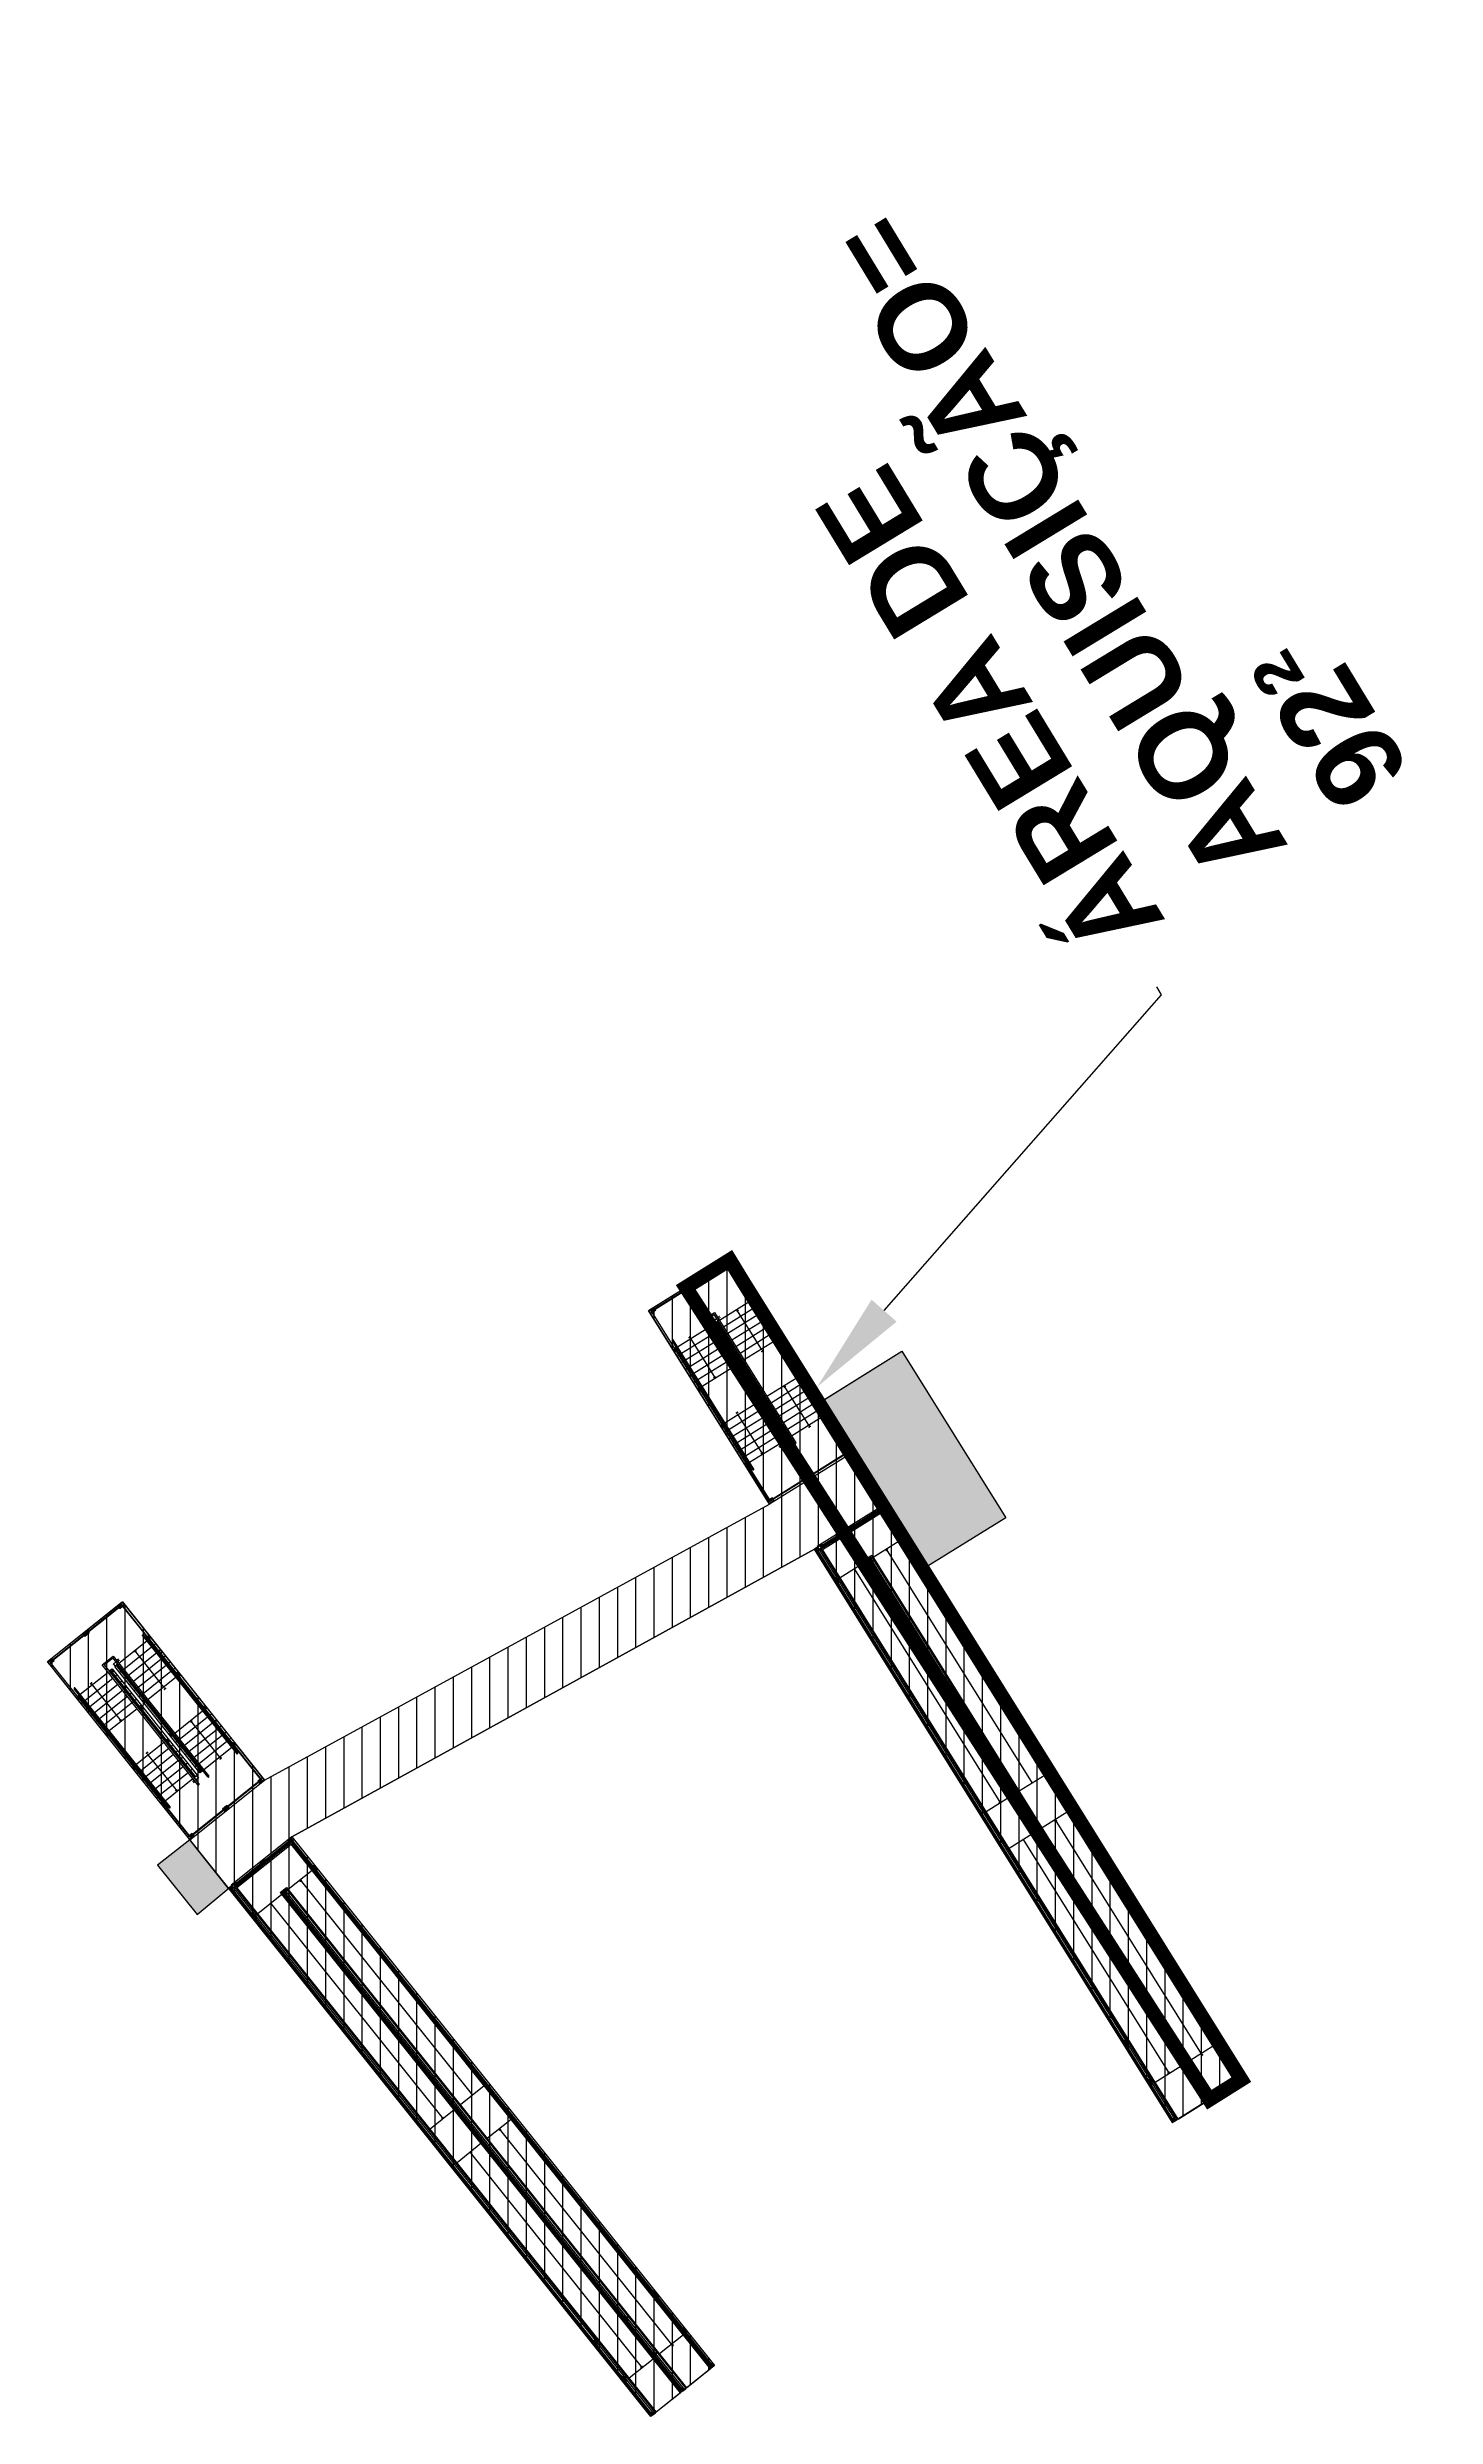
# Model space of a CAD drawing. Header units: metres. Extents: x 292198 to 326394, y 7397335 to 7462838.
# Drawn here: x 296675.6 to 296724, y 7454259.5 to 7454342 of the extents above; entities that cross this region are included whole.
import ezdxf
from ezdxf import colors
from ezdxf.entities.mleader import LeaderData, LeaderLine
from ezdxf.math import Vec2, Vec3

# ---------------------------------------------------------------- set-up
doc = ezdxf.new("R2010")
doc.units = ezdxf.units.M
doc.layers.get('0').update_dxf_attribs({"color": 5})
for name, color, linetype in [('_CALÇADA A CONSTRUIR', 9, 'Continuous'), ('_PASSARELA A CONSTRUIR', 230, 'Continuous'), ('_TEXTOS PASSARELAS', 2, 'Continuous'), ('_ÁREAA DE AQUISIÇÃO', 2, 'Continuous'), ('ARQ-ALV-BXA', 7, 'Continuous'), ('ARQ-AUX', 1, 'Continuous'), ('ARQ-AUX-02', 7, 'Continuous'), ('ARQ-TXT-QDA', 2, 'Continuous')]:
    doc.layers.add(name, color=color, linetype=linetype)
doc.layers.add('MUDANÇA_SERGIO_2020.03.23', color=10, linetype='Continuous', lineweight=30, plot=False)
doc.styles.add('ARIAL', font='arial.ttf')
doc.styles.add('Cota', font='romans.shx')

# ---------------------------------------------------------------- blocks, each defined once
blk = doc.blocks.new('A$C0FA2317C')
at = {"layer": 'ARQ-AUX'}
h = blk.add_hatch(color=230, dxfattribs=at)
edge = h.paths.add_edge_path()
edge.add_arc((11.11, 2.017), 0.0136, 180, 540, ccw=False)
h = blk.add_hatch(color=230, dxfattribs=at)
edge = h.paths.add_edge_path()
edge.add_arc((22.21, 2.017), 0.0136, 180, 540, ccw=False)
h = blk.add_hatch(color=230, dxfattribs=at)
edge = h.paths.add_edge_path()
edge.add_arc((1.51, 0.711), 0.0136, 180, 540, ccw=False)
at = {"layer": 'ARQ-ALV-BXA', "color": 230, "ltscale": 5}
for p, q in [((1.6, 2.7), (0.01, 2.7)), ((3.2, 2.7), (1.61, 2.7)), ((22.205, 2.7), (3.21, 2.7)), ((23.56, 2.7), (22.214, 2.7)), ((23.56, 0), (23.56, 2.7)), ((23.56, 0), (23.56, 2.7)), ((1.6, 1.35), (0.01, 1.35)), ((3.2, 1.35), (1.61, 1.35)), ((22.205, 1.35), (3.21, 1.35)), ((21.868, 1.35), (3.226, 1.35)), ((23.56, 0), (0.005, 0))]:
    blk.add_line(p, q, dxfattribs=at)
at = {"layer": 'ARQ-ALV-BXA', "color": 230, "ltscale": 10}
for p, q in [((1.51, 1.529), (1.51, 2.596)), ((11.11, 1.529), (11.11, 2.596)), ((12.61, 1.529), (12.61, 2.596)), ((22.21, 1.529), (22.21, 2.596)), ((1.51, 0.179), (1.51, 1.246)), ((11.11, 0.179), (11.11, 1.246)), ((12.61, 0.179), (12.61, 1.246)), ((22.21, 0.179), (22.21, 1.246))]:
    blk.add_line(p, q, dxfattribs=at)
for points in [[(0.005, 2.596), (0.005, 1.529)], [(0.005, 1.246), (0.005, 0.179)], [(0.005, 0.025), (0.005, 0)]]:
    blk.add_lwpolyline(points, dxfattribs=at)
at = {"layer": 'ARQ-AUX', "color": 230}
for points in [[(0.105, 2.795), (0.105, 2.825), (0, 2.825), (0, 2.795)], [(0.01, 2.725), (0.105, 2.725), (0.105, 2.755)], [(1.61, 2.825), (1.505, 2.825), (1.505, 2.795)], [(1.505, 2.755), (1.505, 2.725), (1.6, 2.725)], [(1.705, 2.795), (1.705, 2.825), (1.61, 2.825)], [(1.61, 2.725), (1.705, 2.725), (1.705, 2.755)], [(3.21, 2.825), (3.105, 2.825), (3.105, 2.795)], [(3.105, 2.755), (3.105, 2.725), (3.2, 2.725)], [(3.305, 2.795), (3.305, 2.825), (3.21, 2.825)], [(3.21, 2.725), (3.305, 2.725), (3.305, 2.755)], [(22.214, 2.825), (22.11, 2.825), (22.11, 2.795)], [(22.11, 2.755), (22.11, 2.725), (22.205, 2.725)], [(22.31, 2.795), (22.31, 2.825), (22.214, 2.825)], [(22.214, 2.725), (22.31, 2.725), (22.31, 2.755)], [(23.535, 2.725), (23.535, 2.825), (23.43, 2.825), (23.43, 2.795)], [(23.43, 2.755), (23.43, 2.725), (23.535, 2.725)], [(23.465, 2.5), (23.435, 2.5), (23.435, 2.7), (23.535, 2.7), (23.535, 2.5), (23.505, 2.5)], [(1.573, 2.045), (1.51, 2.017)], [(11.11, 2.017), (1.51, 2.017)], [(1.573, 1.99), (1.51, 2.017)], [(12.668, 2.045), (12.605, 2.017)], [(12.668, 1.99), (12.605, 2.017)], [(22.21, 2.017), (12.61, 2.017)], [(0.105, 1.445), (0.105, 1.475), (0.01, 1.475)], [(0.01, 1.375), (0.105, 1.375), (0.105, 1.405)], [(1.6, 1.475), (1.505, 1.475), (1.505, 1.445)], [(1.505, 1.405), (1.505, 1.375), (1.6, 1.375)], [(1.705, 1.445), (1.705, 1.475), (1.61, 1.475)], [(1.61, 1.375), (1.705, 1.375), (1.705, 1.405)], [(3.2, 1.475), (3.105, 1.475), (3.105, 1.445)], [(3.105, 1.405), (3.105, 1.375), (3.2, 1.375)], [(3.305, 1.445), (3.305, 1.475), (3.21, 1.475)], [(3.21, 1.375), (3.305, 1.375), (3.305, 1.405)], [(22.205, 1.475), (22.11, 1.475), (22.11, 1.445)], [(22.11, 1.405), (22.11, 1.375), (22.205, 1.375)], [(23.435, 1.33), (23.435, 1.425), (23.465, 1.425)], [(23.465, 1.225), (23.435, 1.225), (23.435, 1.32)], [(23.505, 1.425), (23.535, 1.425), (23.535, 1.225), (23.505, 1.225)], [(0, 0.055), (0, 0.025), (0.105, 0.025), (0.105, 0.055)], [(0.105, 0.095), (0.105, 0.125), (0.01, 0.125)], [(1.6, 0.125), (1.505, 0.125), (1.505, 0.095)], [(1.505, 0.055), (1.505, 0.025), (1.61, 0.025)], [(11.11, 0.711), (1.51, 0.711)], [(1.705, 0.095), (1.705, 0.125), (1.61, 0.125)], [(1.61, 0.025), (1.705, 0.025), (1.705, 0.055)], [(3.2, 0.125), (3.105, 0.125), (3.105, 0.095)], [(3.105, 0.055), (3.105, 0.025), (3.21, 0.025)], [(3.305, 0.095), (3.305, 0.125), (3.21, 0.125)], [(3.21, 0.025), (3.305, 0.025), (3.305, 0.055)], [(11.047, 0.739), (11.11, 0.711)], [(11.047, 0.684), (11.11, 0.711)], [(22.21, 0.711), (12.61, 0.711)], [(22.205, 0.125), (22.11, 0.125), (22.11, 0.095)], [(22.11, 0.055), (22.11, 0.025), (22.214, 0.025)], [(22.147, 0.739), (22.21, 0.711)], [(22.147, 0.684), (22.21, 0.711)], [(22.31, 0.095), (22.31, 0.125), (22.214, 0.125)], [(22.214, 0.025), (22.31, 0.025), (22.31, 0.055)], [(23.435, 0.055), (23.435, 0), (23.535, 0), (23.535, 0.2), (23.505, 0.2)], [(23.465, 0.2), (23.435, 0.2), (23.435, 0.095)]]:
    blk.add_lwpolyline(points, dxfattribs=at)
for points in [[(0.01, 2.755), (0, 2.755), (0, 2.64), (0.01, 2.64)], [(1.61, 2.755), (1.6, 2.755), (1.6, 2.64), (1.61, 2.64)], [(3.21, 2.755), (3.2, 2.755), (3.2, 2.64), (3.21, 2.64)], [(22.214, 2.755), (22.205, 2.755), (22.205, 2.64), (22.214, 2.64)], [(0.01, 1.445), (0, 1.445), (0, 1.485), (0.01, 1.485)], [(0.01, 1.405), (0, 1.405), (0, 1.29), (0.01, 1.29)], [(1.61, 1.445), (1.6, 1.445), (1.6, 1.485), (1.61, 1.485)], [(1.61, 1.405), (1.6, 1.405), (1.6, 1.29), (1.61, 1.29)], [(3.21, 1.445), (3.2, 1.445), (3.2, 1.485), (3.21, 1.485)], [(3.21, 1.405), (3.2, 1.405), (3.2, 1.29), (3.21, 1.29)], [(22.214, 1.445), (22.205, 1.445), (22.205, 1.485), (22.214, 1.485)], [(22.214, 1.405), (22.205, 1.405), (22.205, 1.29), (22.214, 1.29)], [(23.425, 1.33), (23.465, 1.33), (23.465, 1.32), (23.425, 1.32)], [(0.01, 0.095), (0, 0.095), (0, 0.135), (0.01, 0.135)], [(1.61, 0.095), (1.6, 0.095), (1.6, 0.135), (1.61, 0.135)], [(3.21, 0.095), (3.2, 0.095), (3.2, 0.135), (3.21, 0.135)], [(22.214, 0.095), (22.205, 0.095), (22.205, 0.135), (22.214, 0.135)]]:
    blk.add_lwpolyline(points, close=True, dxfattribs=at)
for centre in [(11.11, 2.017), (22.21, 2.017), (1.51, 0.711)]:
    blk.add_circle(centre, 0.0136, dxfattribs=at)
at = {"layer": 'ARQ-AUX-02', "color": 230}
for p, q in [((0, 2.64), (23.425, 2.64)), ((0, 2.596), (23.38, 2.596)), ((23.425, 0.135), (23.425, 2.64)), ((23.465, 0.095), (23.465, 2.605)), ((23.505, 0.055), (23.505, 2.605)), ((22.299, 1.529), (0, 1.529)), ((22.254, 1.485), (0, 1.485)), ((22.254, 1.29), (0, 1.29)), ((22.299, 1.246), (0, 1.246)), ((22.254, 1.485), (22.254, 1.29)), ((22.299, 1.529), (22.299, 1.246)), ((0, 0.179), (23.38, 0.179)), ((0, 0.135), (23.425, 0.135))]:
    blk.add_line(p, q, dxfattribs=at)
for points in [[(0.01, 2.755), (0, 2.755), (0, 2.795), (0.01, 2.795)], [(1.61, 2.755), (1.6, 2.755), (1.6, 2.795), (1.61, 2.795)], [(3.21, 2.755), (3.2, 2.755), (3.2, 2.795), (3.21, 2.795)], [(22.214, 2.755), (22.205, 2.755), (22.205, 2.795), (22.214, 2.795)], [(23.465, 2.605), (23.465, 2.595), (23.505, 2.595), (23.505, 2.605)], [(23.535, 2.755), (23.525, 2.755), (23.525, 2.795), (23.535, 2.795)], [(0.01, 1.405), (0, 1.405), (0, 1.445), (0.01, 1.445)], [(1.61, 1.405), (1.6, 1.405), (1.6, 1.445), (1.61, 1.445)], [(3.21, 1.405), (3.2, 1.405), (3.2, 1.445), (3.21, 1.445)], [(22.214, 1.405), (22.205, 1.405), (22.205, 1.445), (22.214, 1.445)], [(23.465, 1.33), (23.465, 1.32), (23.505, 1.32), (23.505, 1.33)], [(0.01, 0.055), (0, 0.055), (0, 0.095), (0.01, 0.095)], [(1.61, 0.055), (1.6, 0.055), (1.6, 0.095), (1.61, 0.095)], [(3.21, 0.055), (3.2, 0.055), (3.2, 0.095), (3.21, 0.095)], [(22.214, 0.055), (22.205, 0.055), (22.205, 0.095), (22.214, 0.095)], [(23.465, 0.095), (23.465, 0.105), (23.505, 0.105), (23.505, 0.095)], [(23.495, 0.095), (23.505, 0.095), (23.505, 0.055), (23.495, 0.055)]]:
    blk.add_lwpolyline(points, close=True, dxfattribs=at)
for points in [[(0.01, 2.795), (23.525, 2.795)], [(0.01, 2.755), (23.525, 2.755)], [(23.38, 2.596), (23.38, 0.179)], [(23.425, 2.64), (23.425, 0.135)], [(0.01, 1.445), (22.205, 1.445)], [(22.205, 1.405), (0.01, 1.405)], [(23.465, 0.095), (0.01, 0.095)], [(0.01, 0.055), (23.505, 0.055)]]:
    blk.add_lwpolyline(points, dxfattribs=at)
at = {"layer": 'ARQ-TXT-QDA', "color": 230, "insert": (1.476, 0.735), "char_height": 0.06, "attachment_point": 3, "rotation": 0, "style": 'Cota'}
blk.add_mtext_dynamic_manual_height_columns('S', width=0.20593, gutter_width=1, heights=[0], dxfattribs=at)
blk = doc.blocks.new('A$C2B945DDC')
at = {"layer": 'ARQ-AUX'}
h = blk.add_hatch(color=230, dxfattribs=at)
edge = h.paths.add_edge_path()
edge.add_arc((3.22, 2.624), 0.0136, 360, 720, ccw=False)
h = blk.add_hatch(color=230, dxfattribs=at)
edge = h.paths.add_edge_path()
edge.add_arc((6.34, 2.624), 0.0136, 360, 720, ccw=False)
h = blk.add_hatch(color=230, dxfattribs=at)
edge = h.paths.add_edge_path()
edge.add_arc((1.6, 0.72), 0.0136, 180, 540, ccw=False)
h = blk.add_hatch(color=230, dxfattribs=at)
edge = h.paths.add_edge_path()
edge.add_arc((4.72, 0.72), 0.0136, 180, 540, ccw=False)
at = {"color": 230, "ltscale": 20}
for centre, start, end in [((1.322, 3.177), 89.98701, 270.01299), ((6.618, 3.177), 269.98701, 90.01299), ((1.322, 1.892), 89.98701, 270.01299), ((1.322, 1.452), 89.98701, 270.01299), ((1.322, 0.167), 89.98701, 270.01299)]:
    blk.add_arc(centre, 0.0222, start, end, dxfattribs=at)
at = {"layer": 'ARQ-ALV-BXA', "color": 230, "ltscale": 10}
for points in [[(1.6, 3.334), (0, 3.334), (0, 0.009), (1.6, 0.009)], [(1.6, 3.334), (6.34, 3.334), (6.34, 3.199)], [(1.6, 3.334), (1.6, 3.199)], [(1.87, 3.334), (1.87, 3.269)], [(2.14, 3.334), (2.14, 3.269)], [(2.41, 3.334), (2.41, 3.269)], [(2.68, 3.334), (2.68, 3.269)], [(2.95, 3.334), (2.95, 3.269)], [(3.22, 3.334), (3.22, 1.914)], [(4.72, 3.334), (4.72, 3.199)], [(4.99, 3.334), (4.99, 3.269)], [(5.26, 3.334), (5.26, 3.269)], [(5.53, 3.334), (5.53, 3.269)], [(5.8, 3.334), (5.8, 3.269)], [(6.07, 3.334), (6.07, 3.269)], [(1.6, 3.155), (1.6, 1.914)], [(1.87, 3.249), (1.87, 3.199)], [(1.87, 3.155), (1.87, 1.914)], [(2.14, 3.249), (2.14, 3.199)], [(2.14, 3.155), (2.14, 1.914)], [(2.41, 3.249), (2.41, 3.199)], [(2.41, 3.155), (2.41, 1.914)], [(2.68, 3.249), (2.68, 3.199)], [(2.68, 3.155), (2.68, 1.914)], [(2.95, 3.249), (2.95, 3.199)], [(2.95, 3.155), (2.95, 1.914)], [(4.72, 3.155), (4.72, 1.914)], [(4.99, 3.249), (4.99, 3.199)], [(4.99, 3.155), (4.99, 1.734)], [(5.26, 3.249), (5.26, 3.199)], [(5.26, 3.155), (5.26, 1.914)], [(5.53, 3.249), (5.53, 3.199)], [(5.53, 3.155), (5.53, 1.914)], [(5.8, 3.249), (5.8, 3.199)], [(5.8, 3.155), (5.8, 1.914)], [(6.07, 3.249), (6.07, 3.199)], [(6.07, 3.155), (6.07, 1.914)], [(6.34, 3.155), (6.34, 1.914)], [(1.6, 1.869), (1.6, 1.734)], [(6.34, 1.734), (1.6, 1.734)], [(1.87, 1.869), (1.87, 1.819)], [(1.87, 1.799), (1.87, 1.734)], [(2.14, 1.869), (2.14, 1.819)], [(2.14, 1.799), (2.14, 1.734)], [(2.41, 1.869), (2.41, 1.819)], [(2.41, 1.799), (2.41, 1.734)], [(2.68, 1.869), (2.68, 1.819)], [(2.68, 1.799), (2.68, 1.734)], [(2.95, 1.869), (2.95, 1.819)], [(2.95, 1.799), (2.95, 1.734)], [(3.22, 1.869), (3.22, 1.734)], [(4.72, 1.869), (4.72, 1.734)], [(5.26, 1.869), (5.26, 1.819)], [(5.26, 1.799), (5.26, 1.734)], [(5.53, 1.869), (5.53, 1.819)], [(5.53, 1.799), (5.53, 1.734)], [(5.8, 1.869), (5.8, 1.819)], [(5.8, 1.799), (5.8, 1.734)], [(6.07, 1.869), (6.07, 1.819)], [(6.07, 1.799), (6.07, 1.734)], [(6.34, 1.869), (6.34, 1.734)], [(1.6, 1.474), (1.6, 1.609)], [(1.6, 1.609), (6.34, 1.609)], [(1.6, 0.189), (1.6, 1.43)], [(1.87, 1.544), (1.87, 1.609)], [(1.87, 1.474), (1.87, 1.524)], [(1.87, 0.189), (1.87, 1.43)], [(2.14, 1.544), (2.14, 1.609)], [(2.14, 1.474), (2.14, 1.524)], [(2.14, 0.189), (2.14, 1.43)], [(2.41, 1.544), (2.41, 1.609)], [(2.41, 1.474), (2.41, 1.524)], [(2.41, 0.189), (2.41, 1.43)], [(2.68, 1.544), (2.68, 1.609)], [(2.68, 1.474), (2.68, 1.524)], [(2.68, 0.189), (2.68, 1.43)], [(2.95, 0.189), (2.95, 1.609)], [(3.22, 1.474), (3.22, 1.609)], [(3.22, 0.189), (3.22, 1.43)], [(4.72, 1.474), (4.72, 1.609)], [(4.72, 0.009), (4.72, 1.43)], [(4.99, 1.544), (4.99, 1.609)], [(4.99, 1.474), (4.99, 1.524)], [(4.99, 0.189), (4.99, 1.43)], [(5.26, 1.544), (5.26, 1.609)], [(5.26, 1.474), (5.26, 1.524)], [(5.26, 0.189), (5.26, 1.43)], [(5.53, 1.544), (5.53, 1.609)], [(5.53, 1.474), (5.53, 1.524)], [(5.53, 0.189), (5.53, 1.43)], [(5.8, 1.544), (5.8, 1.609)], [(5.8, 1.474), (5.8, 1.524)], [(5.8, 0.189), (5.8, 1.43)], [(6.07, 1.544), (6.07, 1.609)], [(6.07, 1.474), (6.07, 1.524)], [(6.07, 0.189), (6.07, 1.43)], [(6.34, 1.474), (6.34, 1.609)], [(6.34, 0.189), (6.34, 1.43)], [(6.34, 0.009), (1.6, 0.009), (1.6, 0.144)], [(1.87, 0.094), (1.87, 0.144)], [(1.87, 0.009), (1.87, 0.074)], [(2.14, 0.094), (2.14, 0.144)], [(2.14, 0.009), (2.14, 0.074)], [(2.41, 0.094), (2.41, 0.144)], [(2.41, 0.009), (2.41, 0.074)], [(2.68, 0.094), (2.68, 0.144)], [(2.68, 0.009), (2.68, 0.074)], [(2.95, 0.094), (2.95, 0.144)], [(2.95, 0.009), (2.95, 0.074)], [(3.22, 0.009), (3.22, 0.144)], [(4.99, 0.094), (4.99, 0.144)], [(4.99, 0.009), (4.99, 0.074)], [(5.26, 0.094), (5.26, 0.144)], [(5.26, 0.009), (5.26, 0.074)], [(5.53, 0.094), (5.53, 0.144)], [(5.53, 0.009), (5.53, 0.074)], [(5.8, 0.094), (5.8, 0.144)], [(5.8, 0.009), (5.8, 0.074)], [(6.07, 0.094), (6.07, 0.144)], [(6.07, 0.009), (6.07, 0.074)], [(6.34, 0.009), (6.34, 0.144)]]:
    blk.add_lwpolyline(points, dxfattribs=at)
at = {"layer": 'ARQ-AUX', "color": 230}
for points in [[(0.095, 3.134), (0.125, 3.134), (0.125, 3.334), (0.025, 3.334), (0.025, 3.134), (0.055, 3.134)], [(1.6, 3.269), (1.6, 3.269), (1.6, 3.309), (1.495, 3.309), (1.495, 3.209), (1.59, 3.209)], [(3.22, 3.269), (3.22, 3.269), (3.22, 3.309), (3.115, 3.309), (3.115, 3.269)], [(4.72, 3.269), (4.72, 3.269), (4.72, 3.309), (4.615, 3.309), (4.615, 3.269)], [(6.34, 3.269), (6.34, 3.269), (6.34, 3.309), (6.235, 3.309), (6.235, 3.269)], [(7.845, 3.134), (7.815, 3.134), (7.815, 3.334), (7.915, 3.334), (7.915, 3.134), (7.885, 3.134)], [(1.6, 3.209), (1.6, 3.209)], [(1.663, 2.652), (1.6, 2.624)], [(3.22, 2.624), (1.6, 2.624)], [(1.663, 2.596), (1.6, 2.624)], [(3.115, 3.249), (3.115, 3.209), (3.21, 3.209)], [(4.615, 3.249), (4.615, 3.209), (4.71, 3.209)], [(4.783, 2.652), (4.72, 2.624)], [(6.34, 2.624), (4.72, 2.624)], [(4.783, 2.596), (4.72, 2.624)], [(6.235, 3.249), (6.235, 3.209), (6.33, 3.209)], [(0.065, 1.772), (0.025, 1.772), (0.025, 1.572), (0.065, 1.572)], [(0.125, 1.677), (0.125, 1.772), (0.085, 1.772)], [(0.085, 1.572), (0.125, 1.572), (0.125, 1.667)], [(1.6, 1.799), (1.6, 1.799), (1.6, 1.759), (1.495, 1.759), (1.495, 1.859), (1.59, 1.859)], [(3.115, 1.819), (3.115, 1.859), (3.21, 1.859)], [(3.22, 1.799), (3.22, 1.799), (3.22, 1.759), (3.115, 1.759), (3.115, 1.799)], [(4.615, 1.819), (4.615, 1.859), (4.71, 1.859)], [(4.72, 1.799), (4.72, 1.799), (4.72, 1.759), (4.615, 1.759), (4.615, 1.799)], [(6.235, 1.819), (6.235, 1.859), (6.33, 1.859)], [(6.34, 1.799), (6.34, 1.799), (6.34, 1.759), (6.235, 1.759), (6.235, 1.799)], [(7.815, 1.677), (7.815, 1.772), (7.855, 1.772)], [(7.855, 1.572), (7.815, 1.572), (7.815, 1.667)], [(7.875, 1.772), (7.915, 1.772), (7.915, 1.572), (7.875, 1.572)], [(1.6, 1.544), (1.6, 1.544), (1.6, 1.584), (1.705, 1.584), (1.705, 1.544)], [(1.705, 1.524), (1.705, 1.484), (1.61, 1.484)], [(3.22, 1.544), (3.22, 1.544), (3.22, 1.584), (3.325, 1.584), (3.325, 1.544)], [(3.325, 1.524), (3.325, 1.484), (3.23, 1.484)], [(4.72, 1.544), (4.72, 1.544), (4.72, 1.584), (4.825, 1.584), (4.825, 1.544)], [(4.825, 1.524), (4.825, 1.484), (4.73, 1.484)], [(6.34, 1.544), (6.34, 1.544), (6.34, 1.584), (6.445, 1.584), (6.445, 1.484), (6.35, 1.484)], [(0.125, 0.074), (0.125, 0.009), (0.025, 0.009), (0.025, 0.209), (0.065, 0.209)], [(0.085, 0.209), (0.125, 0.209), (0.125, 0.094)], [(1.6, 0.72), (3.22, 0.72)], [(1.6, 0.074), (1.6, 0.074), (1.6, 0.034), (1.705, 0.034), (1.705, 0.074)], [(1.705, 0.094), (1.705, 0.134), (1.61, 0.134)], [(3.157, 0.747), (3.22, 0.72)], [(3.157, 0.692), (3.22, 0.72)], [(3.22, 0.074), (3.22, 0.074), (3.22, 0.034), (3.325, 0.034), (3.325, 0.074)], [(3.325, 0.094), (3.325, 0.134), (3.23, 0.134)], [(4.72, 0.72), (6.34, 0.72)], [(4.72, 0.074), (4.72, 0.074), (4.72, 0.034), (4.825, 0.034), (4.825, 0.074)], [(4.825, 0.094), (4.825, 0.134), (4.73, 0.134)], [(6.277, 0.747), (6.34, 0.72)], [(6.277, 0.692), (6.34, 0.72)], [(6.34, 0.074), (6.34, 0.074), (6.34, 0.034), (6.445, 0.034), (6.445, 0.134), (6.35, 0.134)], [(6.34, 0.134), (6.34, 0.134)], [(7.815, 0.074), (7.815, 0.009), (7.915, 0.009), (7.915, 0.209), (7.875, 0.209)], [(7.855, 0.209), (7.815, 0.209), (7.815, 0.094)]]:
    blk.add_lwpolyline(points, dxfattribs=at)
for points in [[(1.59, 3.199), (1.59, 3.249), (1.6, 3.249), (1.6, 3.199)], [(3.21, 3.199), (3.21, 3.249), (3.22, 3.249), (3.22, 3.199)], [(4.71, 3.199), (4.71, 3.249), (4.72, 3.249), (4.72, 3.199)], [(6.33, 3.199), (6.33, 3.249), (6.34, 3.249), (6.34, 3.199)], [(0.135, 1.677), (0.095, 1.677), (0.095, 1.667), (0.135, 1.667)], [(1.59, 1.869), (1.59, 1.819), (1.6, 1.819), (1.6, 1.869)], [(3.21, 1.869), (3.21, 1.819), (3.22, 1.819), (3.22, 1.869)], [(4.71, 1.869), (4.71, 1.819), (4.72, 1.819), (4.72, 1.869)], [(6.33, 1.869), (6.33, 1.819), (6.34, 1.819), (6.34, 1.869)], [(7.805, 1.677), (7.845, 1.677), (7.845, 1.667), (7.805, 1.667)], [(1.61, 1.474), (1.61, 1.524), (1.6, 1.524), (1.6, 1.474)], [(3.23, 1.474), (3.23, 1.524), (3.22, 1.524), (3.22, 1.474)], [(4.73, 1.474), (4.73, 1.524), (4.72, 1.524), (4.72, 1.474)], [(6.35, 1.474), (6.35, 1.524), (6.34, 1.524), (6.34, 1.474)], [(1.61, 0.144), (1.61, 0.094), (1.6, 0.094), (1.6, 0.144)], [(3.23, 0.144), (3.23, 0.094), (3.22, 0.094), (3.22, 0.144)], [(4.73, 0.144), (4.73, 0.094), (4.72, 0.094), (4.72, 0.144)], [(6.35, 0.144), (6.35, 0.094), (6.34, 0.094), (6.34, 0.144)]]:
    blk.add_lwpolyline(points, close=True, dxfattribs=at)
for centre in [(3.22, 2.624), (6.34, 2.624), (1.6, 0.72), (4.72, 0.72)]:
    blk.add_circle(centre, 0.0136, dxfattribs=at)
at = {"layer": 'ARQ-AUX-02', "color": 230}
for p, q in [((0.065, 0.074), (0.065, 3.239)), ((0.075, 3.269), (7.865, 3.269)), ((0.085, 3.249), (6.34, 3.249)), ((0.085, 0.094), (0.085, 3.239)), ((1.322, 3.199), (6.618, 3.199)), ((1.322, 3.155), (6.618, 3.155)), ((7.855, 0.094), (7.855, 3.239)), ((7.875, 0.074), (7.875, 3.239)), ((1.6, 1.819), (6.34, 1.819)), ((1.6, 1.799), (6.34, 1.799)), ((6.34, 1.544), (1.6, 1.544)), ((6.34, 1.524), (1.6, 1.524)), ((6.34, 0.094), (0.075, 0.094)), ((6.34, 0.074), (0.075, 0.074)), ((6.618, 0.189), (1.322, 0.189)), ((6.618, 0.144), (1.322, 0.144))]:
    blk.add_line(p, q, dxfattribs=at)
for points in [[(6.34, 3.334), (7.94, 3.334), (7.94, 0.009), (6.34, 0.009)], [(1.322, 1.914), (6.662, 1.914), (6.662, 1.43), (1.322, 1.43)], [(6.618, 1.869), (1.322, 1.869)], [(6.618, 1.869), (6.618, 1.474)], [(1.322, 1.474), (6.618, 1.474)], [(7.855, 0.094), (6.35, 0.094)], [(6.35, 0.074), (7.875, 0.074)]]:
    blk.add_lwpolyline(points, dxfattribs=at)
for points in [[(0.075, 3.249), (0.065, 3.249), (0.065, 3.269), (0.075, 3.269)], [(0.085, 3.249), (0.085, 3.24), (0.065, 3.24), (0.065, 3.249)], [(1.6, 3.249), (1.59, 3.249), (1.59, 3.269), (1.6, 3.269)], [(3.22, 3.249), (3.21, 3.249), (3.21, 3.269), (3.22, 3.269)], [(4.72, 3.249), (4.71, 3.249), (4.71, 3.269), (4.72, 3.269)], [(6.34, 3.249), (6.33, 3.249), (6.33, 3.269), (6.34, 3.269)], [(7.855, 3.249), (7.855, 3.24), (7.875, 3.24), (7.875, 3.249)], [(7.865, 3.249), (7.875, 3.249), (7.875, 3.269), (7.865, 3.269)], [(0.095, 1.677), (0.095, 1.667), (0.055, 1.667), (0.055, 1.677)], [(1.6, 1.819), (1.59, 1.819), (1.59, 1.799), (1.6, 1.799)], [(3.22, 1.819), (3.21, 1.819), (3.21, 1.799), (3.22, 1.799)], [(4.72, 1.819), (4.71, 1.819), (4.71, 1.799), (4.72, 1.799)], [(6.34, 1.819), (6.33, 1.819), (6.33, 1.799), (6.34, 1.799)], [(7.845, 1.677), (7.845, 1.667), (7.885, 1.667), (7.885, 1.677)], [(1.6, 1.524), (1.61, 1.524), (1.61, 1.544), (1.6, 1.544)], [(3.22, 1.524), (3.23, 1.524), (3.23, 1.544), (3.22, 1.544)], [(4.72, 1.524), (4.73, 1.524), (4.73, 1.544), (4.72, 1.544)], [(6.34, 1.524), (6.35, 1.524), (6.35, 1.544), (6.34, 1.544)], [(0.085, 0.094), (0.085, 0.104), (0.065, 0.104), (0.065, 0.094)], [(0.075, 0.094), (0.065, 0.094), (0.065, 0.074), (0.075, 0.074)], [(1.6, 0.094), (1.61, 0.094), (1.61, 0.074), (1.6, 0.074)], [(3.22, 0.094), (3.23, 0.094), (3.23, 0.074), (3.22, 0.074)], [(4.72, 0.094), (4.73, 0.094), (4.73, 0.074), (4.72, 0.074)], [(6.34, 0.094), (6.35, 0.094), (6.35, 0.074), (6.34, 0.074)], [(7.855, 0.094), (7.855, 0.104), (7.875, 0.104), (7.875, 0.094)], [(7.865, 0.094), (7.875, 0.094), (7.875, 0.074), (7.865, 0.074)]]:
    blk.add_lwpolyline(points, close=True, dxfattribs=at)
at = {"layer": 'ARQ-TXT-QDA', "color": 230, "char_height": 0.06, "width": 2.66862, "attachment_point": 3, "style": 'Cota'}
for insert, rotation in [((3.27, 2.581), 180), ((6.371, 2.59), 180), ((1.569, 0.754), 0), ((4.67, 0.763), 0)]:
    blk.add_mtext('S', dxfattribs=dict(at, insert=insert, rotation=rotation))
at = {"layer": 'ARQ-TXT-QDA', "color": 230, "char_height": 0.06, "attachment_point": 3, "style": 'Cota'}
for insert, rotation in [((1.451, 1.939), 180), ((6.489, 1.405), 0)]:
    blk.add_mtext_dynamic_manual_height_columns('14', width=0.20593, gutter_width=1, heights=[0], dxfattribs=dict(at, insert=insert, rotation=rotation))

msp = doc.modelspace()

# ---------------------------------------------------------------- hatches: boundary and pattern name
at = {"layer": '_CALÇADA A CONSTRUIR'}
h = msp.add_hatch(color=9, dxfattribs=at)
h.dxf.hatch_style = 1
h.paths.add_polyline_path([(296702.505, 7454294.768), (296705.389, 7454296.567), (296709.008, 7454290.768), (296706.119, 7454288.98)])
h = msp.add_hatch(color=9, dxfattribs=at)
h.dxf.hatch_style = 1
h.paths.add_polyline_path([(296681.952, 7454277.872), (296680.602, 7454279.561), (296679.481, 7454278.683), (296680.854, 7454276.964), (296681.964, 7454277.881)])
at = {"layer": '_PASSARELA A CONSTRUIR', "ltscale": 0.1, "transparency": 33554687}
h = msp.add_hatch(dxfattribs=at)
h.set_pattern_fill('ANSI31', color=256, scale=0.2, angle=45)
h.paths.add_polyline_path([(296675.646, 7454285.765), (296678.259, 7454287.851), (296683.2, 7454281.636), (296700.781, 7454291.25), (296696.568, 7454297.983), (296699.397, 7454299.748), (296717.201, 7454271.216), (296714.802, 7454269.725), (296702.348, 7454289.683), (296684.155, 7454279.665), (296698.866, 7454261.269), (296696.644, 7454259.486)])

# ---------------------------------------------------------------- linework, layer by layer
at = {"layer": '_CALÇADA A CONSTRUIR', "color": 1}
msp.add_lwpolyline([(296702.489, 7454294.757), (296705.389, 7454296.567), (296709.008, 7454290.768), (296706.119, 7454288.98), (296706.119, 7454288.98), (296702.505, 7454294.768)], close=True, dxfattribs=at)
at = {"layer": '_CALÇADA A CONSTRUIR', "color": 9, "flags": 128}
msp.add_lwpolyline([(296702.505, 7454294.768), (296705.389, 7454296.567), (296709.008, 7454290.768), (296706.119, 7454288.98), (296706.119, 7454288.98), (296706.119, 7454288.98), (296706.119, 7454288.98), (296706.119, 7454288.98), (296706.119, 7454288.98), (296702.505, 7454294.768)], close=True, dxfattribs=at)
at = {"layer": '_PASSARELA A CONSTRUIR', "ltscale": 0.1, "transparency": 33554687, "flags": 128}
msp.add_lwpolyline([(296675.646, 7454285.765), (296678.259, 7454287.851), (296683.2, 7454281.636), (296700.781, 7454291.25), (296696.568, 7454297.983), (296699.397, 7454299.748), (296717.201, 7454271.216), (296714.802, 7454269.725), (296714.802, 7454269.725), (296714.802, 7454269.725), (296702.348, 7454289.683), (296684.155, 7454279.665), (296698.866, 7454261.269), (296696.644, 7454259.486), (296696.644, 7454259.486), (296696.644, 7454259.486), (296675.646, 7454285.765)], dxfattribs=at)
at = {"layer": '_PASSARELA A CONSTRUIR'}
for points in [[(296683.2, 7454281.636), (296700.781, 7454291.25)], [(296684.155, 7454279.665), (296702.348, 7454289.683)]]:
    msp.add_lwpolyline(points, dxfattribs=at)
at = {"layer": '_ÁREAA DE AQUISIÇÃO', "const_width": 0.5, "flags": 128}
msp.add_lwpolyline([(296697.866, 7454298.793), (296699.397, 7454299.748), (296699.867, 7454298.977), (296699.867, 7454298.977), (296706.82, 7454287.852), (296706.82, 7454287.852), (296717.201, 7454271.216), (296716.088, 7454270.517), (296702.673, 7454291.337), (296697.866, 7454298.793)], dxfattribs=at)
at = {"layer": 'MUDANÇA_SERGIO_2020.03.23'}
msp.add_lwpolyline([(296681.952, 7454277.872), (296680.602, 7454279.561), (296679.481, 7454278.683), (296680.854, 7454276.964), (296681.964, 7454277.881)], close=True, dxfattribs=at)

# ---------------------------------------------------------------- block references
for name, p, rotation in [('A$C2B945DDC', (296703.608, 7454293.017), 121.9640587615811), ('A$C0FA2317C', (296717.203, 7454271.212), 121.9641183959801), ('A$C2B945DDC', (296683.207, 7454281.642), 128.6045257929066), ('A$C0FA2317C', (296698.869, 7454261.265), 128.6485745889625)]:
    msp.add_blockref(name, p, dxfattribs=dict(rotation=rotation))

# ---------------------------------------------------------------- leaders
at = {"layer": '_TEXTOS PASSARELAS'}
ml = msp.add_multileader_mtext('Standard', dxfattribs=at)
ml.set_content('{\\fArial|b1|i0|c0|p34;ÁREA DE\\PAQUISIÇÃO=\\P92²}', color=256, style='ARIAL')
ml.set_leader_properties()
ml.build(insert=Vec2(0, 0))
ml.multileader.update_dxf_attribs({"text_right_attachment_type": 6, "dogleg_length": 0.54, "arrow_head_size": 3.528})
ctx = ml.context
ctx.base_point, ctx.char_height, ctx.arrow_head_size, ctx.landing_gap_size, ctx.plane_origin, ctx.plane_x_axis, ctx.plane_y_axis = Vec3(296714.257, 7454309.247), 3, 3.528, 1.764, Vec3(296705.558, 7454319.731), Vec3(-0.519346, 0.854564), Vec3(-0.854564, -0.519346)
ctx.right_attachment = 6
notes = []
notes.append((ctx, [(0, (1, 1, 0), (296714.422, 7454308.976), (-0.519346, 0.854564), 0.318, [(0, [(296702.44, 7454295.331)], 0, [])])]))
ctx.mtext.insert, ctx.mtext.text_direction, ctx.mtext.rotation, ctx.mtext.width, ctx.mtext.flow_direction = Vec3(296712.037, 7454309.962), Vec3(-0.519346, 0.854564), 2.116881, 28.95307, 5
for ctx, leaders in notes:
    for number, flags, end, landing, length, lines in leaders:
        leader = LeaderData()
        leader.index, (leader.has_last_leader_line, leader.has_dogleg_vector, leader.attachment_direction) = number, flags
        leader.last_leader_point, leader.dogleg_vector, leader.dogleg_length = Vec3(end), Vec3(landing), length
        for number, points, colour, breaks in lines:
            line = LeaderLine()
            line.index, line.vertices, line.color, line.breaks = number, Vec3.list(points), colors.encode_raw_color(colour), breaks
            leader.lines.append(line)
        ctx.leaders.append(leader)

doc.saveas('drawing.dxf')
